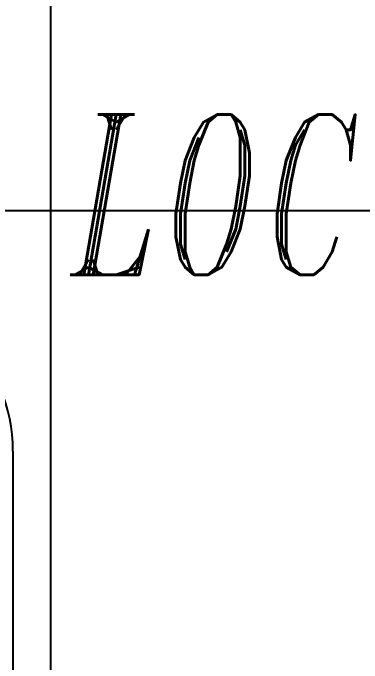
# Model space of a CAD drawing. Header units: millimetres. Extents: x -2699 to 2556, y 623 to 2108.
# Drawn here: x -1766.2 to -1733.5, y 1572.4 to 1633.3 of the extents above; entities that cross this region are included whole.
import ezdxf

# ---------------------------------------------------------------- set-up
doc = ezdxf.new("R2010")
doc.units = ezdxf.units.MM
for name, color, linetype in [('FGW', 8, 'Continuous'), ('HZ', 7, 'Continuous'), ('巡场路', 154, 'Continuous')]:
    doc.layers.add(name, color=color, linetype=linetype)
doc.styles.add('ITALICT', font='italict.shx', dxfattribs={"width": 0.67, "bigfont": 'tssdchn.shx'})

msp = doc.modelspace()

# ---------------------------------------------------------------- linework, layer by layer
at = {"layer": 'FGW', "linetype": 'Continuous'}
msp.add_line((2387.758, 1614.797), (-2483.158, 1614.797), dxfattribs=at)
at = {"layer": '巡场路', "ltscale": 5}
for p, q in [((-1762.742, 1710.297), (-1762.742, 1549.297)), ((-1766.242, 1592.297), (-1766.242, 1545.797))]:
    msp.add_line(p, q, dxfattribs=at)
msp.add_arc((-1781.242, 1592.297), 15, 0, 90, dxfattribs=at)

# ---------------------------------------------------------------- texts
at = {"layer": 'HZ', "color": 0, "style": 'ITALICT', "width": 0.67}
msp.add_text('LOC', height=15, rotation=360, dxfattribs=at).set_placement((-1760.883, 1608.8))

doc.saveas('drawing.dxf')
